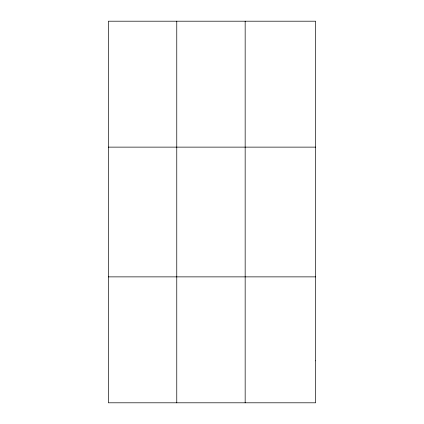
<?xml version="1.0" encoding="UTF-8"?>
<svg xmlns="http://www.w3.org/2000/svg" width="424" height="424" viewBox="0 0 424 424"><rect width="100%" height="100%" fill="white"/><g stroke="black" fill="none" stroke-linecap="round" stroke-linejoin="round"><path stroke-width="0.64" d="M176.766 402.8L176.766 21.2M245.162 402.8L245.162 21.2M108.364 147.128L315.636 147.128M108.364 276.872L315.636 276.872M315.636 360.824L315.636 402.8L108.364 402.8L108.364 21.2L315.636 21.2L315.636 360.824"/></g></svg>
